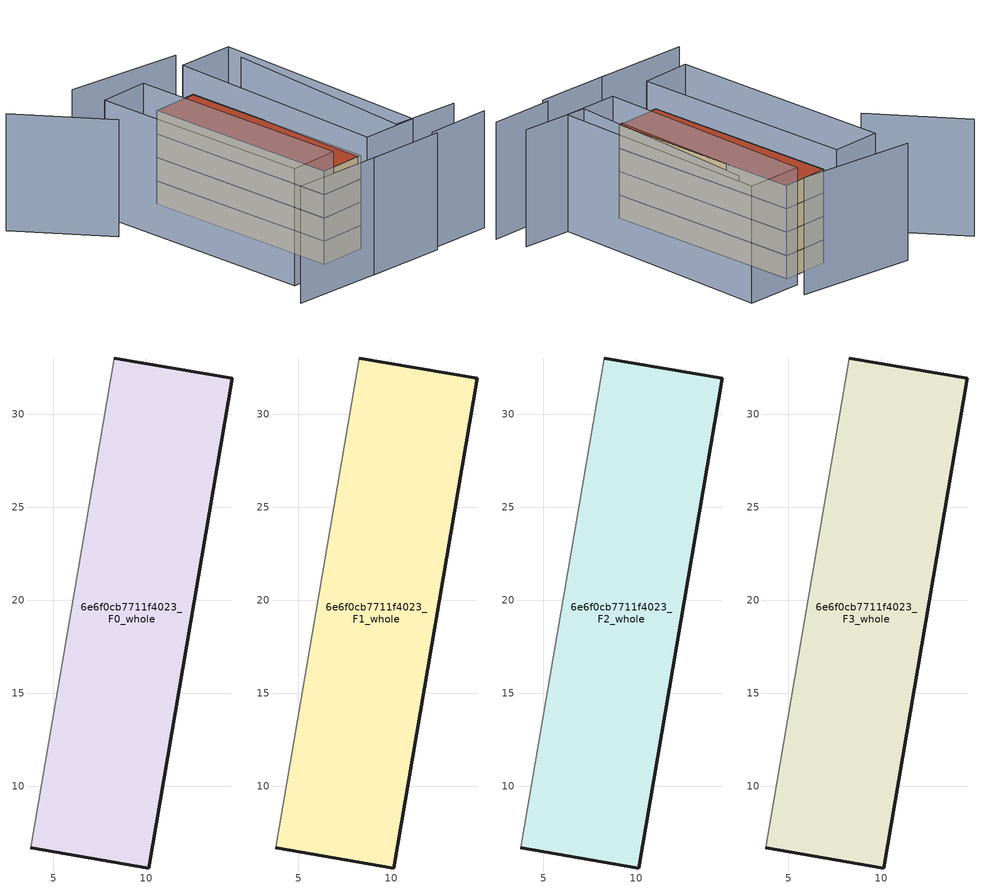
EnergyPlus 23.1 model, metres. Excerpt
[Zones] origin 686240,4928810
6e6f0cb7711f4023_F0_whole
 floor ground (EU_floor_Construction): 10.14,5.6 14.61,31.95 8.26,33.03 3.79,6.68 z0
 wall outside (EU_wall_Construction): 8.26,33.03 14.61,31.95 10.14,5.6 3.79,6.68 z0:3
 wall adiabatic (EU_wall_Construction): 3.79,6.68 8.26,33.03 z0:3
6e6f0cb7711f4023_F1_whole
 floor to 6e6f0cb7711f4023_F0_whole (EU_floor_Construction): 10.14,5.6 14.61,31.95 8.26,33.03 3.78,6.68 z3
 wall outside (EU_wall_Construction): 8.26,33.03 14.61,31.95 10.14,5.6 3.79,6.68 z3:6
 wall adiabatic (EU_wall_Construction): 3.79,6.68 8.26,33.03 z3:6
6e6f0cb7711f4023_F2_whole
 floor to 6e6f0cb7711f4023_F1_whole (EU_floor_Construction): 10.14,5.6 14.61,31.95 8.26,33.03 3.78,6.68 z6
 wall outside (EU_wall_Construction): 8.26,33.03 14.61,31.95 10.14,5.6 3.79,6.68 z6:9
 wall adiabatic (EU_wall_Construction): 3.79,6.68 8.26,33.03 z6:9
6e6f0cb7711f4023_F3_whole
 floor to 6e6f0cb7711f4023_F2_whole (EU_floor_Construction): 10.14,5.6 14.61,31.95 8.26,33.03 3.78,6.68 z9
 wall outside (EU_wall_Construction): 8.26,33.03 14.61,31.95 10.14,5.6 3.79,6.68 z9:12
 wall adiabatic (EU_wall_Construction): 3.79,6.68 8.26,33.03 z9:12
 roof outside (EU_roof_Construction): 14.61,31.95 10.14,5.6 3.79,6.68 8.26,33.03 z12
shading: 14.6,-1.49 23.12,-3.27 / 4.48,0.13 14.72,-2.1 / -7.23,2.94 5.07,0 / 23.14,0.93 14.19,3.29 / 14.19,3.29 21.09,29.38 / -7.94,43.65 -2.29,31.49 / 17.38,36.12 2.22,40.92 / 9.23,4.13 15.34,33.83 / 15.34,33.83 22.82,32.29 / 22.82,32.29 16.71,2.6 / 16.71,2.6 9.23,4.13 / -3.25,6.27 1.77,36.05 / 1.77,36.05 8.41,34.93 / 8.41,34.93 3.39,5.15 / 3.39,5.15 -3.25,6.27 z0:15
[Building]
EU S2 Campaign: North Axis=0; Terrain=City; Solar Distribution=FullExterior
[Site:Location]
Bologna: Latitude=44.5; Longitude=11.25; Time Zone=1; Elevation=37
[SizingPeriod:WeatherFileDays]
AnnualSizingPeriod: Begin Month=1; Begin Day of Month=1; End Month=12; End Day of Month=31; Day of Week for Start Day=Monday; Use Weather File Daylight Saving Period=No; Use Weather File Rain and Snow Indicators=No
[MATERIAL]
EU_InternalMass_Material: Roughness=MediumRough; Thickness=0.1; Conductivity=1; Density=1800; Specific Heat=900; Thermal Absorptance=0.9; Solar Absorptance=0.7; Visible Absorptance=0.7
[MATERIAL:NOMASS] Roughness=MediumRough; Thermal Absorptance=0.9; Solar Absorptance=0.7; Visible Absorptance=0.7
Name | Thermal Resistance
EU_wall_NoMass | 0.937881
EU_roof_NoMass | 0.548572
EU_floor_NoMass | 0.71348
[CONSTRUCTION]
EU_wall_Construction: EU_wall_NoMass
EU_roof_Construction: EU_roof_NoMass
EU_floor_Construction: EU_floor_NoMass
EU_InternalMass_Construction: EU_InternalMass_Material
[ZONE] Type=1; Multiplier=1; Ceiling Height=autocalculate; Floor Area=autocalculate; Part of Total Floor Area=Yes
Name | Volume
6e6f0cb7711f4023_F0_whole | 516.766
6e6f0cb7711f4023_F1_whole; 6e6f0cb7711f4023_F2_whole; 6e6f0cb7711f4023_F3_whole | 516.767
[INTERNALMASS] Construction=EU_InternalMass_Construction; Surface Area=172.255
Name | Zone or ZoneList
6e6f0cb7711f4023_F0_whole_EU_InternalMass | 6e6f0cb7711f4023_F0_whole
6e6f0cb7711f4023_F1_whole_EU_InternalMass | 6e6f0cb7711f4023_F1_whole
6e6f0cb7711f4023_F2_whole_EU_InternalMass | 6e6f0cb7711f4023_F2_whole
6e6f0cb7711f4023_F3_whole_EU_InternalMass | 6e6f0cb7711f4023_F3_whole
[OTHEREQUIPMENT] Fuel Type=Electricity; Design Level Calculation Method=Watts/Area; Power per Zone Floor Area=1; Fraction Latent=0; Fraction Radiant=0; Fraction Lost=0; Carbon Dioxide Generation Rate=0; EndUse Subcategory=EU_Step8_InternalGains
Name | Zone or ZoneList or Space or SpaceList | Schedule
EU_Step8_InternalGain_6e6f0cb7711f4023_F0_whole_f000 | 6e6f0cb7711f4023_F0_whole | EU_Step8_GainSchedule_6e6f0cb7711f4023_F0_whole_f000
EU_Step8_InternalGain_6e6f0cb7711f4023_F1_whole_f000 | 6e6f0cb7711f4023_F1_whole | EU_Step8_GainSchedule_6e6f0cb7711f4023_F1_whole_f000
EU_Step8_InternalGain_6e6f0cb7711f4023_F2_whole_f000 | 6e6f0cb7711f4023_F2_whole | EU_Step8_GainSchedule_6e6f0cb7711f4023_F2_whole_f000
EU_Step8_InternalGain_6e6f0cb7711f4023_F3_whole_f000 | 6e6f0cb7711f4023_F3_whole | EU_Step8_GainSchedule_6e6f0cb7711f4023_F3_whole_f000
[ZONEVENTILATION:DESIGNFLOWRATE] Schedule=EU_AlwaysOn; Design Flow Rate Calculation Method=AirChanges/Hour; Air Changes per Hour=0.687892; Ventilation Type=Natural; Fan Pressure Rise=0; Fan Total Efficiency=1; Constant Term Coefficient=1; Temperature Term Coefficient=0; Velocity Term Coefficient=0; Velocity Squared Term Coefficient=0; Minimum Indoor Temperature=-100; Maximum Indoor Temperature=100; Delta Temperature=-100; Minimum Outdoor Temperature=-100; Maximum Outdoor Temperature=100; Maximum Wind Speed=40
Name | Zone or ZoneList or Space or SpaceList
EU_ConstantAir_6e6f0cb7711f4023_F0_whole | 6e6f0cb7711f4023_F0_whole
EU_ConstantAir_6e6f0cb7711f4023_F1_whole | 6e6f0cb7711f4023_F1_whole
EU_ConstantAir_6e6f0cb7711f4023_F2_whole | 6e6f0cb7711f4023_F2_whole
EU_ConstantAir_6e6f0cb7711f4023_F3_whole | 6e6f0cb7711f4023_F3_whole
[HVACTEMPLATE:THERMOSTAT] Constant Heating Setpoint=20; Constant Cooling Setpoint=50
EU_HeatOnly_6e6f0cb7711f4023_F0_whole; EU_HeatOnly_6e6f0cb7711f4023_F1_whole; EU_HeatOnly_6e6f0cb7711f4023_F2_whole; EU_HeatOnly_6e6f0cb7711f4023_F3_whole
[HVACTEMPLATE:ZONE:IDEALLOADSAIRSYSTEM] System Availability Schedule=EU_AlwaysOn; Maximum Heating Supply Air Temperature=50; Minimum Cooling Supply Air Temperature=13; Maximum Heating Supply Air Humidity Ratio=0.0156; Minimum Cooling Supply Air Humidity Ratio=0.0077; Heating Limit=NoLimit; Cooling Limit=NoLimit; Heating Availability Schedule=EU_AlwaysOn; Cooling Availability Schedule=EU_CoolingOff; Dehumidification Control Type=ConstantSensibleHeatRatio; Cooling Sensible Heat Ratio=0.7; Dehumidification Setpoint=60; Humidification Control Type=None; Humidification Setpoint=30; Outdoor Air Method=None; Outdoor Air Flow Rate per Person=0.00944; Outdoor Air Flow Rate per Zone Floor Area=0; Outdoor Air Flow Rate per Zone=0; Demand Controlled Ventilation Type=None; Outdoor Air Economizer Type=NoEconomizer; Heat Recovery Type=None; Sensible Heat Recovery Effectiveness=0.7; Latent Heat Recovery Effectiveness=0.65
Name | Template Thermostat
6e6f0cb7711f4023_F0_whole | EU_HeatOnly_6e6f0cb7711f4023_F0_whole
6e6f0cb7711f4023_F1_whole | EU_HeatOnly_6e6f0cb7711f4023_F1_whole
6e6f0cb7711f4023_F2_whole | EU_HeatOnly_6e6f0cb7711f4023_F2_whole
6e6f0cb7711f4023_F3_whole | EU_HeatOnly_6e6f0cb7711f4023_F3_whole
[SIZING:ZONE] Zone Cooling Design Supply Air Temperature Input Method=SupplyAirTemperature; Zone Cooling Design Supply Air Temperature=13; Zone Heating Design Supply Air Temperature Input Method=SupplyAirTemperature; Zone Heating Design Supply Air Temperature=50; Zone Cooling Design Supply Air Humidity Ratio=0.008; Zone Heating Design Supply Air Humidity Ratio=0.008; Cooling Design Air Flow Method=DesignDay; Cooling Design Air Flow Rate=0; Cooling Minimum Air Flow per Zone Floor Area=0.000762; Cooling Minimum Air Flow=0; Cooling Minimum Air Flow Fraction=0.2; Heating Design Air Flow Method=DesignDay; Heating Design Air Flow Rate=0; Heating Maximum Air Flow per Zone Floor Area=0.002032; Heating Maximum Air Flow=0.141576; Heating Maximum Air Flow Fraction=0.3; Account for Dedicated Outdoor Air System=No; Dedicated Outdoor Air System Control Strategy=NeutralSupplyAir; Dedicated Outdoor Air Low Setpoint Temperature for Design=autosize; Dedicated Outdoor Air High Setpoint Temperature for Design=autosize; Zone Load Sizing Method=Sensible Load Only No Latent Load; Zone Latent Cooling Design Supply Air Humidity Ratio Input Method=HumidityRatioDifference; Zone Cooling Design Supply Air Humidity Ratio Difference=0.005; Zone Latent Heating Design Supply Air Humidity Ratio Input Method=HumidityRatioDifference; Zone Humidification Design Supply Air Humidity Ratio Difference=0.005
6e6f0cb7711f4023_F0_whole; 6e6f0cb7711f4023_F1_whole; 6e6f0cb7711f4023_F2_whole; 6e6f0cb7711f4023_F3_whole
[SCHEDULE:CONSTANT]
Name | Hourly Value
EU_AlwaysOn | 1
EU_CoolingOff | 0
[SCHEDULE:FILE] Column Number=1; Rows to Skip at Top=0; Number of Hours of Data=8760; Column Separator=Comma; Interpolate to Timestep=No; Minutes per Item=60; Adjust Schedule for Daylight Savings=Yes
Name | File
EU_Step8_GainSchedule_6e6f0cb7711f4023_F0_whole_f000 | ../../schedules/6e6f0cb7711f4023/6e6f0cb7711f4023_F0_whole_f000_gain.csv
EU_Step8_GainSchedule_6e6f0cb7711f4023_F1_whole_f000 | ../../schedules/6e6f0cb7711f4023/6e6f0cb7711f4023_F1_whole_f000_gain.csv
EU_Step8_GainSchedule_6e6f0cb7711f4023_F2_whole_f000 | ../../schedules/6e6f0cb7711f4023/6e6f0cb7711f4023_F2_whole_f000_gain.csv
EU_Step8_GainSchedule_6e6f0cb7711f4023_F3_whole_f000 | ../../schedules/6e6f0cb7711f4023/6e6f0cb7711f4023_F3_whole_f000_gain.csv
